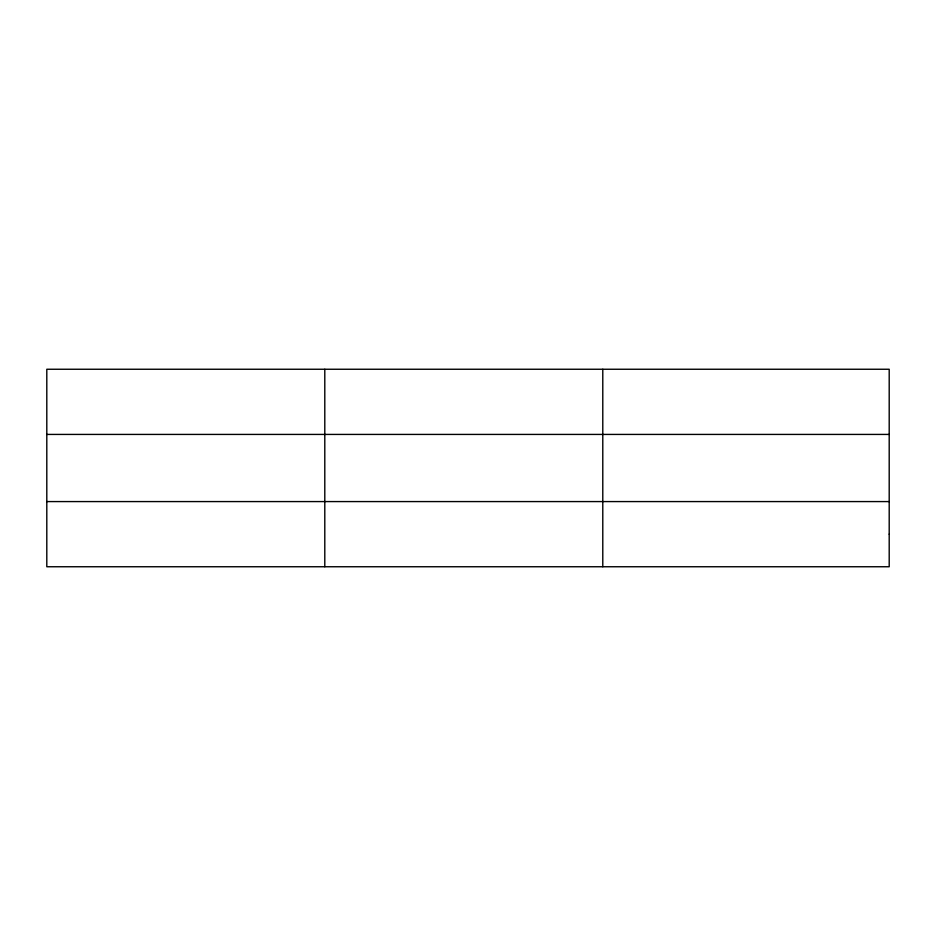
<?xml version="1.0" encoding="UTF-8"?>
<svg xmlns="http://www.w3.org/2000/svg" width="936" height="936" viewBox="0 0 936 936"><rect width="100%" height="100%" fill="white"/><g stroke="black" fill="none" stroke-linecap="round" stroke-linejoin="round"><path stroke-width="1.4" d="M324.792 369.252L324.792 566.748M602.784 369.252L602.784 566.748M46.8 434.421L889.2 434.421M46.8 501.579L889.2 501.579M889.2 534.163L889.2 566.748L46.8 566.748L46.8 369.252L889.2 369.252L889.2 534.163"/></g></svg>
